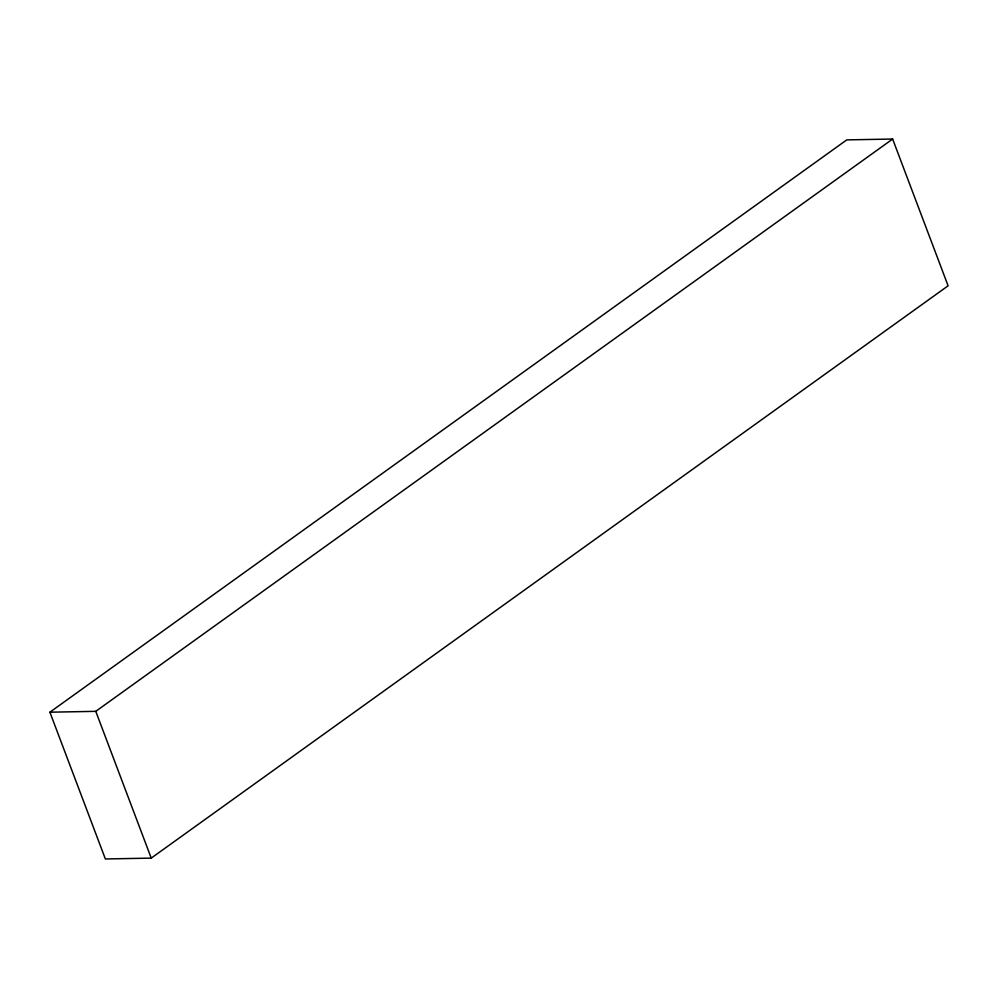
<?xml version="1.0" encoding="UTF-8"?>
<svg xmlns="http://www.w3.org/2000/svg" width="998" height="998" viewBox="0 0 998 998"><rect width="100%" height="100%" fill="white"/><g stroke="black" fill="none" stroke-linecap="round" stroke-linejoin="round"><path stroke-width="1.5" d="M49.9 712.198L846.766 139.882L892.636 139.034L948.1 285.802L151.234 858.118L105.364 858.966L49.9 712.198L95.771 711.337L892.636 139.034M95.771 711.337L151.234 858.118"/></g></svg>
